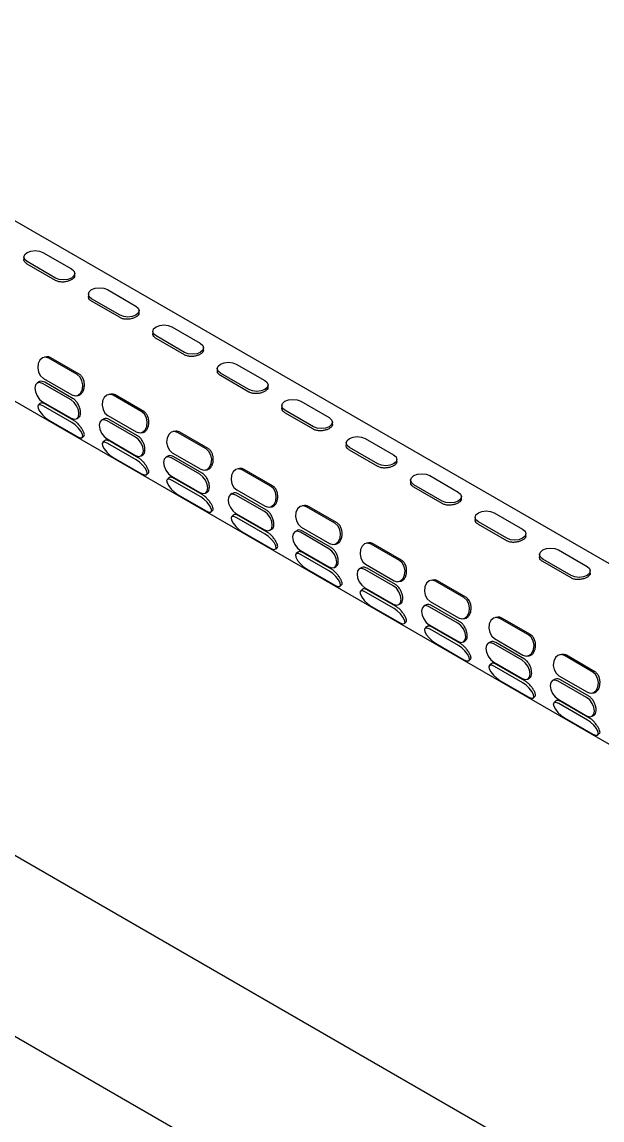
# Model space of a CAD drawing. Extents: x 0 to 3125, y 0 to 2290.
# Drawn here: x 1999 to 2128.4, y 1225.1 to 1470.2 of the extents above; entities that cross this region are included whole.
import ezdxf

# ---------------------------------------------------------------- set-up
doc = ezdxf.new("R2010")
doc.units = 0
doc.header["$LTSCALE"] = 10
doc.header["$MEASUREMENT"] = 0
doc.layers.get('0').update_dxf_attribs({"linetype": 'CONTINUOUS'})

msp = doc.modelspace()

# ---------------------------------------------------------------- linework, layer by layer
at = {"color": 7, "linetype": 'Continuous', "lineweight": 25}
for p, q in [((2226.54, 1293.56), (1893.51, 1485.82)), ((1876.06, 1455.6), (2209.1, 1263.34)), ((1999.41, 1417.76), (1999.41, 1417.28)), ((2003.66, 1418.78), (2010.01, 1415.12)), ((2006.48, 1413.08), (2000.14, 1416.75)), ((2006.48, 1412.53), (2000.14, 1416.19)), ((2010.74, 1413.62), (2010.74, 1414.1)), ((2018.05, 1410.48), (2024.39, 1406.81)), ((2013.79, 1409.46), (2013.79, 1408.98)), ((2020.87, 1404.78), (2014.52, 1408.44)), ((2020.87, 1404.23), (2014.52, 1407.89)), ((2025.12, 1405.32), (2025.12, 1405.8)), ((2028.17, 1401.16), (2028.17, 1400.68)), ((2035.25, 1396.48), (2028.9, 1400.14)), ((2032.43, 1402.17), (2038.77, 1398.51)), ((2035.25, 1395.93), (2028.9, 1399.59)), ((2039.5, 1397.01), (2039.5, 1397.49)), ((2004.39, 1395.47), (2003.97, 1395.4)), ((2011.3, 1391.54), (2004.96, 1395.2)), ((2011.75, 1391.61), (2005.41, 1395.27)), ((2042.56, 1392.86), (2042.56, 1392.38)), ((2046.81, 1393.87), (2053.16, 1390.21)), ((2003.75, 1390.68), (2010.09, 1387.02)), ((2049.63, 1388.18), (2043.29, 1391.84)), ((2049.63, 1387.62), (2043.29, 1391.29)), ((2002.76, 1389.88), (2002.34, 1389.64)), ((2009.93, 1385.86), (2003.59, 1389.52)), ((2010.41, 1386.13), (2004.07, 1389.8)), ((2053.89, 1388.71), (2053.89, 1389.19)), ((2003.58, 1385.45), (2009.93, 1381.79)), ((2011.08, 1386.81), (2011.5, 1386.88)), ((2018.77, 1387.16), (2018.35, 1387.1)), ((2025.69, 1383.23), (2019.34, 1386.9)), ((2026.14, 1383.3), (2019.79, 1386.97)), ((2061.19, 1385.57), (2067.54, 1381.91)), ((2002.96, 1385.05), (2002.59, 1384.68)), ((2010.09, 1380.81), (2003.75, 1384.48)), ((2010.54, 1381.26), (2004.2, 1384.93)), ((2056.94, 1384.55), (2056.94, 1384.07)), ((2064.01, 1379.87), (2057.67, 1383.54)), ((2064.01, 1379.32), (2057.67, 1382.98)), ((2004.95, 1381.35), (2011.3, 1377.68)), ((2011.18, 1381.66), (2011.59, 1381.9)), ((2017.14, 1381.58), (2016.72, 1381.34)), ((2024.31, 1377.55), (2017.97, 1381.22)), ((2018.13, 1382.38), (2024.48, 1378.71)), ((2024.79, 1377.83), (2018.45, 1381.49)), ((2068.27, 1380.41), (2068.27, 1380.89)), ((2012.45, 1377.48), (2012.83, 1377.86)), ((2025.47, 1378.51), (2025.88, 1378.58)), ((2033.15, 1378.86), (2032.73, 1378.8)), ((2040.07, 1374.93), (2033.72, 1378.59)), ((2040.52, 1375), (2034.17, 1378.66)), ((2017.35, 1376.75), (2016.97, 1376.37)), ((2017.97, 1377.15), (2024.31, 1373.48)), ((2024.47, 1372.51), (2018.13, 1376.17)), ((2024.92, 1372.96), (2018.58, 1376.62)), ((2071.32, 1376.25), (2071.32, 1375.77)), ((2075.58, 1377.27), (2081.92, 1373.6)), ((2019.33, 1373.04), (2025.68, 1369.38)), ((2025.56, 1373.36), (2025.97, 1373.6)), ((2031.52, 1373.28), (2031.11, 1373.04)), ((2032.51, 1374.07), (2038.86, 1370.41)), ((2039.18, 1369.53), (2032.83, 1373.19)), ((2078.4, 1371.57), (2072.05, 1375.23)), ((2078.4, 1371.02), (2072.05, 1374.68)), ((2038.7, 1369.25), (2032.35, 1372.91)), ((2047.53, 1370.56), (2047.12, 1370.49)), ((2082.65, 1372.1), (2082.65, 1372.58)), ((2026.84, 1369.18), (2027.21, 1369.56)), ((2031.73, 1368.45), (2031.35, 1368.07)), ((2032.35, 1368.84), (2038.69, 1365.18)), ((2039.31, 1364.66), (2032.96, 1368.32)), ((2039.85, 1370.21), (2040.27, 1370.27)), ((2054.45, 1366.63), (2048.1, 1370.29)), ((2054.9, 1366.7), (2048.56, 1370.36)), ((2089.96, 1368.96), (2096.3, 1365.3)), ((2038.86, 1364.21), (2032.51, 1367.87)), ((2046.9, 1365.77), (2053.24, 1362.11)), ((2085.7, 1367.95), (2085.7, 1367.47)), ((2092.78, 1363.27), (2086.43, 1366.93)), ((2092.78, 1362.71), (2086.43, 1366.38)), ((2033.72, 1364.74), (2040.06, 1361.08)), ((2039.94, 1365.06), (2040.36, 1365.3)), ((2045.9, 1364.98), (2045.49, 1364.74)), ((2053.08, 1360.95), (2046.73, 1364.61)), ((2053.56, 1361.22), (2047.21, 1364.89)), ((2097.03, 1363.8), (2097.03, 1364.28)), ((2041.22, 1360.88), (2041.59, 1361.25)), ((2054.23, 1361.9), (2054.65, 1361.97)), ((2061.92, 1362.26), (2061.5, 1362.19)), ((2068.83, 1358.33), (2062.49, 1361.99)), ((2069.28, 1358.4), (2062.94, 1362.06)), ((2104.34, 1360.66), (2110.69, 1357)), ((2046.11, 1360.14), (2045.74, 1359.77)), ((2046.73, 1360.54), (2053.08, 1356.88)), ((2053.24, 1355.91), (2046.89, 1359.57)), ((2053.69, 1356.35), (2047.34, 1360.02)), ((2100.09, 1359.64), (2100.09, 1359.16)), ((2107.16, 1354.96), (2100.82, 1358.63)), ((2048.1, 1356.44), (2054.44, 1352.77)), ((2054.32, 1356.75), (2054.74, 1356.99)), ((2060.29, 1356.67), (2059.87, 1356.43)), ((2067.46, 1352.65), (2061.12, 1356.31)), ((2061.28, 1357.47), (2067.63, 1353.8)), ((2067.94, 1352.92), (2061.6, 1356.59)), ((2107.16, 1354.41), (2100.82, 1358.07)), ((2111.42, 1355.5), (2111.42, 1355.98)), ((2068.61, 1353.6), (2069.03, 1353.67)), ((2076.3, 1353.95), (2075.88, 1353.89)), ((2083.22, 1350.02), (2076.87, 1353.69)), ((2083.67, 1350.09), (2077.32, 1353.76)), ((2055.6, 1352.57), (2055.98, 1352.95)), ((2060.5, 1351.84), (2060.12, 1351.47)), ((2061.11, 1352.24), (2067.46, 1348.57)), ((2067.62, 1347.6), (2061.28, 1351.27)), ((2068.07, 1348.05), (2061.73, 1351.71)), ((2114.47, 1351.34), (2114.47, 1350.86)), ((2118.72, 1352.36), (2125.07, 1348.69)), ((2068.71, 1348.45), (2069.12, 1348.69)), ((2075.66, 1349.16), (2082.01, 1345.5)), ((2121.54, 1346.66), (2115.2, 1350.32)), ((2121.54, 1346.11), (2115.2, 1349.77)), ((2062.48, 1348.13), (2068.83, 1344.47)), ((2074.67, 1348.37), (2074.25, 1348.13)), ((2081.84, 1344.34), (2075.5, 1348.01)), ((2082.32, 1344.62), (2075.98, 1348.28)), ((2125.8, 1347.2), (2125.8, 1347.68)), ((2226.54, 1151.82), (1893.51, 1344.07)), ((2069.98, 1344.27), (2070.36, 1344.65)), ((2074.88, 1343.54), (2074.5, 1343.16)), ((2075.5, 1343.93), (2081.84, 1340.27)), ((2083, 1345.3), (2083.41, 1345.36)), ((2090.68, 1345.65), (2090.26, 1345.58)), ((2097.6, 1341.72), (2091.25, 1345.38)), ((2098.05, 1341.79), (2091.7, 1345.45)), ((2082, 1339.3), (2075.66, 1342.96)), ((2082.45, 1339.75), (2076.11, 1343.41)), ((2076.86, 1339.83), (2083.21, 1336.17)), ((2083.09, 1340.15), (2083.5, 1340.39)), ((2089.05, 1340.07), (2088.64, 1339.83)), ((2096.23, 1336.04), (2089.88, 1339.7)), ((2090.05, 1340.86), (2096.39, 1337.2)), ((2096.71, 1336.32), (2090.36, 1339.98)), ((2084.37, 1335.97), (2084.74, 1336.34)), ((2097.38, 1337), (2097.8, 1337.06)), ((2105.06, 1337.35), (2104.65, 1337.28)), ((2111.98, 1333.42), (2105.64, 1337.08)), ((2112.43, 1333.49), (2106.09, 1337.15)), ((2089.26, 1335.24), (2088.88, 1334.86)), ((2089.88, 1335.63), (2096.23, 1331.97)), ((2096.39, 1331), (2090.04, 1334.66)), ((2096.84, 1331.45), (2090.49, 1335.11)), ((2091.25, 1331.53), (2097.59, 1327.87)), ((2097.47, 1331.84), (2097.89, 1332.08)), ((2103.43, 1331.76), (2103.02, 1331.52)), ((2110.61, 1327.74), (2104.26, 1331.4)), ((2104.43, 1332.56), (2110.77, 1328.9)), ((2111.09, 1328.01), (2104.74, 1331.68)), ((2119.45, 1329.04), (2119.03, 1328.98)), ((2126.81, 1325.18), (2120.47, 1328.85)), ((2098.75, 1327.67), (2099.13, 1328.04)), ((2103.64, 1326.93), (2103.27, 1326.56)), ((2104.26, 1327.33), (2110.61, 1323.67)), ((2110.77, 1322.69), (2104.42, 1326.36)), ((2111.22, 1323.14), (2104.87, 1326.81)), ((2111.76, 1328.69), (2112.18, 1328.76)), ((2126.36, 1325.11), (2120.02, 1328.78)), ((2118.81, 1324.26), (2125.16, 1320.59)), ((2105.63, 1323.23), (2111.97, 1319.56)), ((2111.85, 1323.54), (2112.27, 1323.78)), ((2117.82, 1323.46), (2117.4, 1323.22)), ((2124.99, 1319.43), (2118.65, 1323.1)), ((2125.47, 1319.71), (2119.13, 1323.37)), ((2113.13, 1319.36), (2113.51, 1319.74)), ((2118.65, 1319.03), (2124.99, 1315.36)), ((2126.14, 1320.39), (2126.56, 1320.46)), ((2118.03, 1318.63), (2117.65, 1318.25)), ((2125.15, 1314.39), (2118.81, 1318.05)), ((2125.6, 1314.84), (2119.26, 1318.5)), ((2120.01, 1314.92), (2126.36, 1311.26)), ((2126.24, 1315.24), (2126.65, 1315.48)), ((1876.06, 1313.85), (2209.1, 1121.6)), ((2127.51, 1311.06), (2127.89, 1311.44))]:
    msp.add_line(p, q, dxfattribs=at)
at = {"color": 7, "linetype": 'Continuous', "lineweight": 25, "flags": 128}
for points in [[(2000.14, 1416.75), (1999.6, 1417.21), (1999.41, 1417.76), (1999.6, 1418.31), (2000.14, 1418.78), (2000.95, 1419.09), (2001.9, 1419.2), (2002.85, 1419.09), (2003.66, 1418.78)], [(2010.01, 1415.12), (2010.55, 1414.65), (2010.74, 1414.1), (2010.55, 1413.55), (2010.01, 1413.08), (2009.2, 1412.77), (2008.25, 1412.66), (2007.29, 1412.77), (2006.48, 1413.08)], [(2014.52, 1408.44), (2013.98, 1408.91), (2013.79, 1409.46), (2013.98, 1410.01), (2014.52, 1410.48), (2015.33, 1410.79), (2016.28, 1410.9), (2017.24, 1410.79), (2018.05, 1410.48)], [(2024.39, 1406.81), (2024.93, 1406.35), (2025.12, 1405.8), (2024.93, 1405.25), (2024.39, 1404.78), (2023.58, 1404.47), (2022.63, 1404.36), (2021.67, 1404.47), (2020.87, 1404.78)], [(2028.9, 1400.14), (2028.36, 1400.61), (2028.17, 1401.16), (2028.36, 1401.71), (2028.9, 1402.18), (2029.71, 1402.49), (2030.67, 1402.6), (2031.62, 1402.49), (2032.43, 1402.17)], [(2038.77, 1398.51), (2039.31, 1398.04), (2039.5, 1397.49), (2039.31, 1396.94), (2038.77, 1396.48), (2037.97, 1396.17), (2037.01, 1396.06), (2036.06, 1396.17), (2035.25, 1396.48)], [(2004.96, 1395.2), (2004.24, 1395.42), (2003.53, 1395.26), (2002.96, 1394.74), (2002.59, 1393.96), (2002.49, 1393.01), (2002.68, 1392.06), (2003.12, 1391.24), (2003.75, 1390.68)], [(2043.29, 1391.84), (2042.75, 1392.31), (2042.56, 1392.86), (2042.75, 1393.41), (2043.29, 1393.87), (2044.09, 1394.18), (2045.05, 1394.29), (2046, 1394.18), (2046.81, 1393.87)], [(2010.09, 1387.02), (2010.82, 1386.8), (2011.52, 1386.96), (2012.1, 1387.47), (2012.46, 1388.26), (2012.56, 1389.2), (2012.37, 1390.16), (2011.93, 1390.98), (2011.3, 1391.54)], [(2053.16, 1390.21), (2053.7, 1389.74), (2053.89, 1389.19), (2053.7, 1388.64), (2053.16, 1388.17), (2052.35, 1387.86), (2051.39, 1387.75), (2050.44, 1387.86), (2049.63, 1388.18)], [(2003.59, 1389.52), (2002.91, 1389.75), (2002.34, 1389.64), (2001.96, 1389.2), (2001.82, 1388.5), (2001.96, 1387.65), (2002.34, 1386.76), (2002.91, 1385.99), (2003.58, 1385.45)], [(2009.93, 1381.79), (2010.6, 1381.55), (2011.18, 1381.66), (2011.56, 1382.1), (2011.69, 1382.8), (2011.56, 1383.66), (2011.18, 1384.54), (2010.61, 1385.31), (2009.93, 1385.86)], [(2019.34, 1386.9), (2018.62, 1387.11), (2017.92, 1386.95), (2017.34, 1386.44), (2016.97, 1385.65), (2016.88, 1384.71), (2017.06, 1383.76), (2017.5, 1382.94), (2018.13, 1382.38)], [(2057.67, 1383.54), (2057.13, 1384), (2056.94, 1384.55), (2057.13, 1385.1), (2057.67, 1385.57), (2058.48, 1385.88), (2059.43, 1385.99), (2060.39, 1385.88), (2061.19, 1385.57)], [(2003.75, 1384.48), (2003.12, 1384.75), (2002.68, 1384.74), (2002.49, 1384.45), (2002.59, 1383.93), (2002.95, 1383.25), (2003.53, 1382.52), (2004.23, 1381.86), (2004.95, 1381.35)], [(2024.48, 1378.71), (2025.2, 1378.5), (2025.9, 1378.66), (2026.48, 1379.17), (2026.84, 1379.96), (2026.94, 1380.9), (2026.75, 1381.85), (2026.31, 1382.67), (2025.69, 1383.23)], [(2011.3, 1377.68), (2011.92, 1377.41), (2012.37, 1377.42), (2012.55, 1377.71), (2012.46, 1378.23), (2012.09, 1378.91), (2011.51, 1379.64), (2010.81, 1380.31), (2010.09, 1380.81)], [(2017.97, 1381.22), (2017.29, 1381.45), (2016.72, 1381.34), (2016.34, 1380.9), (2016.21, 1380.2), (2016.34, 1379.34), (2016.72, 1378.46), (2017.29, 1377.69), (2017.97, 1377.15)], [(2067.54, 1381.91), (2068.08, 1381.44), (2068.27, 1380.89), (2068.08, 1380.34), (2067.54, 1379.87), (2066.73, 1379.56), (2065.78, 1379.45), (2064.82, 1379.56), (2064.01, 1379.87)], [(2033.72, 1378.59), (2033, 1378.81), (2032.3, 1378.65), (2031.72, 1378.14), (2031.36, 1377.35), (2031.26, 1376.41), (2031.45, 1375.45), (2031.89, 1374.63), (2032.51, 1374.07)], [(2018.13, 1376.17), (2017.5, 1376.45), (2017.06, 1376.44), (2016.87, 1376.15), (2016.97, 1375.63), (2017.33, 1374.95), (2017.91, 1374.22), (2018.61, 1373.55), (2019.33, 1373.04)], [(2024.31, 1373.48), (2024.99, 1373.25), (2025.56, 1373.36), (2025.94, 1373.8), (2026.08, 1374.5), (2025.94, 1375.36), (2025.56, 1376.24), (2024.99, 1377.01), (2024.31, 1377.55)], [(2072.05, 1375.23), (2071.51, 1375.7), (2071.32, 1376.25), (2071.51, 1376.8), (2072.05, 1377.27), (2072.86, 1377.58), (2073.81, 1377.69), (2074.77, 1377.58), (2075.58, 1377.27)], [(2032.35, 1372.91), (2031.68, 1373.15), (2031.11, 1373.04), (2030.72, 1372.6), (2030.59, 1371.9), (2030.72, 1371.04), (2031.1, 1370.16), (2031.68, 1369.39), (2032.35, 1368.84)], [(2038.86, 1370.41), (2039.58, 1370.19), (2040.28, 1370.35), (2040.86, 1370.87), (2041.23, 1371.65), (2041.32, 1372.6), (2041.14, 1373.55), (2040.7, 1374.37), (2040.07, 1374.93)], [(2081.92, 1373.6), (2082.46, 1373.14), (2082.65, 1372.59), (2082.46, 1372.03), (2081.92, 1371.57), (2081.11, 1371.26), (2080.16, 1371.15), (2079.21, 1371.26), (2078.4, 1371.57)], [(2025.68, 1369.38), (2026.31, 1369.11), (2026.75, 1369.12), (2026.93, 1369.41), (2026.84, 1369.93), (2026.47, 1370.61), (2025.9, 1371.33), (2025.19, 1372), (2024.47, 1372.51)], [(2048.1, 1370.29), (2047.38, 1370.51), (2046.68, 1370.35), (2046.1, 1369.84), (2045.74, 1369.05), (2045.64, 1368.11), (2045.83, 1367.15), (2046.27, 1366.33), (2046.9, 1365.77)], [(2032.51, 1367.87), (2031.88, 1368.14), (2031.44, 1368.13), (2031.25, 1367.85), (2031.35, 1367.32), (2031.72, 1366.65), (2032.29, 1365.92), (2032.99, 1365.25), (2033.72, 1364.74)], [(2038.69, 1365.18), (2039.37, 1364.95), (2039.94, 1365.06), (2040.32, 1365.5), (2040.46, 1366.2), (2040.32, 1367.05), (2039.94, 1367.94), (2039.37, 1368.71), (2038.7, 1369.25)], [(2086.43, 1366.93), (2085.89, 1367.4), (2085.7, 1367.95), (2085.89, 1368.5), (2086.43, 1368.96), (2087.24, 1369.28), (2088.2, 1369.38), (2089.15, 1369.27), (2089.96, 1368.96)], [(2053.24, 1362.11), (2053.96, 1361.89), (2054.67, 1362.05), (2055.24, 1362.56), (2055.61, 1363.35), (2055.71, 1364.29), (2055.52, 1365.25), (2055.08, 1366.07), (2054.45, 1366.63)], [(2040.06, 1361.08), (2040.69, 1360.81), (2041.13, 1360.82), (2041.32, 1361.1), (2041.22, 1361.63), (2040.86, 1362.3), (2040.28, 1363.03), (2039.58, 1363.7), (2038.86, 1364.21)], [(2046.73, 1364.61), (2046.06, 1364.85), (2045.49, 1364.73), (2045.11, 1364.29), (2044.97, 1363.59), (2045.1, 1362.74), (2045.49, 1361.86), (2046.06, 1361.08), (2046.73, 1360.54)], [(2096.3, 1365.3), (2096.84, 1364.83), (2097.03, 1364.28), (2096.84, 1363.73), (2096.3, 1363.27), (2095.5, 1362.95), (2094.54, 1362.85), (2093.59, 1362.95), (2092.78, 1363.27)], [(2053.08, 1356.88), (2053.75, 1356.64), (2054.32, 1356.75), (2054.71, 1357.19), (2054.84, 1357.9), (2054.71, 1358.75), (2054.33, 1359.63), (2053.75, 1360.4), (2053.08, 1360.95)], [(2062.49, 1361.99), (2061.77, 1362.21), (2061.06, 1362.05), (2060.49, 1361.53), (2060.12, 1360.75), (2060.02, 1359.8), (2060.21, 1358.85), (2060.65, 1358.03), (2061.28, 1357.47)], [(2100.82, 1358.63), (2100.28, 1359.09), (2100.09, 1359.64), (2100.28, 1360.19), (2100.82, 1360.66), (2101.63, 1360.97), (2102.58, 1361.08), (2103.53, 1360.97), (2104.34, 1360.66)], [(2046.89, 1359.57), (2046.27, 1359.84), (2045.82, 1359.83), (2045.64, 1359.54), (2045.73, 1359.02), (2046.1, 1358.34), (2046.68, 1357.62), (2047.38, 1356.95), (2048.1, 1356.44)], [(2067.63, 1353.8), (2068.35, 1353.59), (2069.05, 1353.75), (2069.63, 1354.26), (2069.99, 1355.05), (2070.09, 1355.99), (2069.9, 1356.94), (2069.46, 1357.76), (2068.83, 1358.33)], [(2054.44, 1352.77), (2055.07, 1352.5), (2055.51, 1352.51), (2055.7, 1352.8), (2055.6, 1353.32), (2055.24, 1354), (2054.66, 1354.73), (2053.96, 1355.4), (2053.24, 1355.91)], [(2061.12, 1356.31), (2060.44, 1356.54), (2059.87, 1356.43), (2059.49, 1355.99), (2059.35, 1355.29), (2059.49, 1354.43), (2059.87, 1353.55), (2060.44, 1352.78), (2061.11, 1352.24)], [(2110.69, 1357), (2111.23, 1356.53), (2111.42, 1355.98), (2111.23, 1355.43), (2110.69, 1354.96), (2109.88, 1354.65), (2108.92, 1354.54), (2107.97, 1354.65), (2107.16, 1354.96)], [(2076.87, 1353.69), (2076.15, 1353.9), (2075.45, 1353.74), (2074.87, 1353.23), (2074.5, 1352.44), (2074.41, 1351.5), (2074.59, 1350.55), (2075.03, 1349.73), (2075.66, 1349.16)], [(2061.28, 1351.27), (2060.65, 1351.54), (2060.21, 1351.53), (2060.02, 1351.24), (2060.12, 1350.72), (2060.48, 1350.04), (2061.06, 1349.31), (2061.76, 1348.64), (2062.48, 1348.13)], [(2067.46, 1348.57), (2068.13, 1348.34), (2068.71, 1348.45), (2069.09, 1348.89), (2069.22, 1349.59), (2069.09, 1350.45), (2068.71, 1351.33), (2068.14, 1352.1), (2067.46, 1352.65)], [(2115.2, 1350.32), (2114.66, 1350.79), (2114.47, 1351.34), (2114.66, 1351.89), (2115.2, 1352.36), (2116.01, 1352.67), (2116.96, 1352.78), (2117.92, 1352.67), (2118.72, 1352.36)], [(2082.01, 1345.5), (2082.73, 1345.28), (2083.43, 1345.44), (2084.01, 1345.96), (2084.37, 1346.74), (2084.47, 1347.69), (2084.28, 1348.64), (2083.84, 1349.46), (2083.22, 1350.02)], [(2125.07, 1348.69), (2125.61, 1348.23), (2125.8, 1347.68), (2125.61, 1347.13), (2125.07, 1346.66), (2124.26, 1346.35), (2123.31, 1346.24), (2122.35, 1346.35), (2121.54, 1346.66)], [(2068.83, 1344.47), (2069.45, 1344.2), (2069.9, 1344.21), (2070.08, 1344.5), (2069.99, 1345.02), (2069.62, 1345.7), (2069.04, 1346.43), (2068.34, 1347.09), (2067.62, 1347.6)], [(2075.5, 1348.01), (2074.82, 1348.24), (2074.25, 1348.13), (2073.87, 1347.69), (2073.74, 1346.99), (2073.87, 1346.13), (2074.25, 1345.25), (2074.82, 1344.48), (2075.5, 1343.93)], [(2081.84, 1340.27), (2082.52, 1340.04), (2083.09, 1340.15), (2083.47, 1340.59), (2083.61, 1341.29), (2083.47, 1342.15), (2083.09, 1343.03), (2082.52, 1343.8), (2081.84, 1344.34)], [(2091.25, 1345.38), (2090.53, 1345.6), (2089.83, 1345.44), (2089.25, 1344.93), (2088.89, 1344.14), (2088.79, 1343.2), (2088.98, 1342.24), (2089.42, 1341.42), (2090.05, 1340.86)], [(2075.66, 1342.96), (2075.03, 1343.23), (2074.59, 1343.22), (2074.4, 1342.94), (2074.5, 1342.42), (2074.86, 1341.74), (2075.44, 1341.01), (2076.14, 1340.34), (2076.86, 1339.83)], [(2096.39, 1337.2), (2097.11, 1336.98), (2097.81, 1337.14), (2098.39, 1337.65), (2098.76, 1338.44), (2098.85, 1339.38), (2098.67, 1340.34), (2098.23, 1341.16), (2097.6, 1341.72)], [(2083.21, 1336.17), (2083.84, 1335.9), (2084.28, 1335.91), (2084.47, 1336.2), (2084.37, 1336.72), (2084, 1337.39), (2083.43, 1338.12), (2082.72, 1338.79), (2082, 1339.3)], [(2089.88, 1339.7), (2089.21, 1339.94), (2088.64, 1339.83), (2088.25, 1339.39), (2088.12, 1338.68), (2088.25, 1337.83), (2088.63, 1336.95), (2089.21, 1336.18), (2089.88, 1335.63)], [(2105.64, 1337.08), (2104.91, 1337.3), (2104.21, 1337.14), (2103.63, 1336.62), (2103.27, 1335.84), (2103.17, 1334.89), (2103.36, 1333.94), (2103.8, 1333.12), (2104.43, 1332.56)], [(2090.04, 1334.66), (2089.41, 1334.93), (2088.97, 1334.92), (2088.79, 1334.63), (2088.88, 1334.11), (2089.25, 1333.44), (2089.82, 1332.71), (2090.53, 1332.04), (2091.25, 1331.53)], [(2096.23, 1331.97), (2096.9, 1331.73), (2097.47, 1331.84), (2097.85, 1332.28), (2097.99, 1332.99), (2097.86, 1333.84), (2097.47, 1334.72), (2096.9, 1335.5), (2096.23, 1336.04)], [(2104.26, 1331.4), (2103.59, 1331.63), (2103.02, 1331.52), (2102.64, 1331.08), (2102.5, 1330.38), (2102.63, 1329.53), (2103.02, 1328.64), (2103.59, 1327.87), (2104.26, 1327.33)], [(2110.77, 1328.9), (2111.49, 1328.68), (2112.2, 1328.84), (2112.77, 1329.35), (2113.14, 1330.14), (2113.24, 1331.08), (2113.05, 1332.04), (2112.61, 1332.86), (2111.98, 1333.42)], [(2097.59, 1327.87), (2098.22, 1327.6), (2098.66, 1327.61), (2098.85, 1327.89), (2098.75, 1328.41), (2098.39, 1329.09), (2097.81, 1329.82), (2097.11, 1330.49), (2096.39, 1331)], [(2120.02, 1328.78), (2119.3, 1328.99), (2118.59, 1328.83), (2118.02, 1328.32), (2117.65, 1327.53), (2117.55, 1326.59), (2117.74, 1325.64), (2118.18, 1324.82), (2118.81, 1324.26)], [(2104.42, 1326.36), (2103.8, 1326.63), (2103.35, 1326.62), (2103.17, 1326.33), (2103.26, 1325.81), (2103.63, 1325.13), (2104.21, 1324.4), (2104.91, 1323.73), (2105.63, 1323.23)], [(2110.61, 1323.67), (2111.28, 1323.43), (2111.85, 1323.54), (2112.24, 1323.98), (2112.37, 1324.68), (2112.24, 1325.54), (2111.86, 1326.42), (2111.28, 1327.19), (2110.61, 1327.74)], [(2125.16, 1320.59), (2125.88, 1320.38), (2126.58, 1320.54), (2127.16, 1321.05), (2127.52, 1321.84), (2127.62, 1322.78), (2127.43, 1323.73), (2126.99, 1324.55), (2126.36, 1325.11)], [(2111.97, 1319.56), (2112.6, 1319.29), (2113.04, 1319.3), (2113.23, 1319.59), (2113.13, 1320.11), (2112.77, 1320.79), (2112.19, 1321.52), (2111.49, 1322.19), (2110.77, 1322.69)], [(2118.65, 1323.1), (2117.97, 1323.33), (2117.4, 1323.22), (2117.02, 1322.78), (2116.88, 1322.08), (2117.02, 1321.22), (2117.4, 1320.34), (2117.97, 1319.57), (2118.65, 1319.03)], [(2124.99, 1315.36), (2125.67, 1315.13), (2126.24, 1315.24), (2126.62, 1315.68), (2126.75, 1316.38), (2126.62, 1317.24), (2126.24, 1318.12), (2125.67, 1318.89), (2124.99, 1319.43)], [(2118.81, 1318.05), (2118.18, 1318.32), (2117.74, 1318.32), (2117.55, 1318.03), (2117.65, 1317.51), (2118.01, 1316.83), (2118.59, 1316.1), (2119.29, 1315.43), (2120.01, 1314.92)], [(2126.36, 1311.26), (2126.98, 1310.99), (2127.43, 1311), (2127.61, 1311.29), (2127.52, 1311.81), (2127.15, 1312.48), (2126.57, 1313.21), (2125.87, 1313.88), (2125.15, 1314.39)]]:
    msp.add_lwpolyline(points, dxfattribs=at)
at = {"color": 7, "linetype": 'Continuous', "lineweight": 25}
for points, knots in [([(2000.14, 1416.19), (1999.96, 1416.32), (1999.62, 1416.58), (1999.4, 1416.99), (1999.43, 1417.22), (1999.44, 1417.28)], [0, 0, 0, 0, 0.426508, 0.85291, 1, 1, 1, 1]), ([(2010.71, 1413.62), (2010.71, 1413.52), (2010.71, 1413.28), (2010.39, 1412.91), (2009.83, 1412.55), (2009.09, 1412.29), (2008.26, 1412.16), (2007.42, 1412.19), (2006.83, 1412.35), (2006.55, 1412.49), (2006.48, 1412.53)], [0, 0, 0, 0, 0.094014, 0.237666, 0.380331, 0.521967, 0.664103, 0.807503, 0.950984, 1, 1, 1, 1]), ([(2014.52, 1407.89), (2014.35, 1408.02), (2014, 1408.28), (2013.78, 1408.68), (2013.81, 1408.92), (2013.82, 1408.98)], [0, 0, 0, 0, 0.426508, 0.85291, 1, 1, 1, 1]), ([(2025.09, 1405.32), (2025.09, 1405.22), (2025.09, 1404.98), (2024.78, 1404.61), (2024.22, 1404.25), (2023.47, 1403.99), (2022.64, 1403.85), (2021.8, 1403.88), (2021.21, 1404.04), (2020.94, 1404.19), (2020.87, 1404.23)], [0, 0, 0, 0, 0.094014, 0.237666, 0.380331, 0.521967, 0.664103, 0.807503, 0.950984, 1, 1, 1, 1]), ([(2028.9, 1399.59), (2028.73, 1399.72), (2028.38, 1399.97), (2028.16, 1400.38), (2028.2, 1400.62), (2028.2, 1400.68)], [0, 0, 0, 0, 0.426508, 0.85291, 1, 1, 1, 1]), ([(2005.41, 1395.27), (2005.2, 1395.37), (2004.87, 1395.53), (2004.52, 1395.46), (2004.39, 1395.43)], [0, 0, 0, 0, 0.622729, 1, 1, 1, 1]), ([(2039.47, 1397.01), (2039.47, 1396.92), (2039.47, 1396.68), (2039.16, 1396.31), (2038.6, 1395.95), (2037.86, 1395.68), (2037.02, 1395.55), (2036.18, 1395.58), (2035.59, 1395.74), (2035.32, 1395.89), (2035.25, 1395.93)], [0, 0, 0, 0, 0.094014, 0.237666, 0.380331, 0.521967, 0.664103, 0.807503, 0.950984, 1, 1, 1, 1]), ([(2011.5, 1386.91), (2011.57, 1386.92), (2011.85, 1386.93), (2012.25, 1387.24), (2012.64, 1387.8), (2012.88, 1388.55), (2012.93, 1389.39), (2012.8, 1390.22), (2012.47, 1390.96), (2012.08, 1391.4), (2011.82, 1391.57), (2011.75, 1391.61)], [0, 0, 0, 0, 0.0506773, 0.1801235, 0.3101219, 0.4392275, 0.5674013, 0.6960282, 0.8257991, 0.9556427, 1, 1, 1, 1]), ([(2043.29, 1391.29), (2043.11, 1391.41), (2042.76, 1391.67), (2042.55, 1392.08), (2042.58, 1392.31), (2042.59, 1392.37)], [0, 0, 0, 0, 0.426508, 0.85291, 1, 1, 1, 1]), ([(2004.07, 1389.8), (2003.87, 1389.88), (2003.47, 1390.06), (2003.01, 1390.04), (2002.82, 1389.89), (2002.77, 1389.86)], [0, 0, 0, 0, 0.426881, 0.853656, 1, 1, 1, 1]), ([(2053.85, 1388.71), (2053.86, 1388.62), (2053.86, 1388.37), (2053.54, 1388), (2052.98, 1387.64), (2052.24, 1387.38), (2051.41, 1387.25), (2050.57, 1387.28), (2049.98, 1387.44), (2049.7, 1387.58), (2049.63, 1387.62)], [0, 0, 0, 0, 0.094014, 0.237666, 0.380331, 0.521967, 0.664103, 0.807503, 0.950984, 1, 1, 1, 1]), ([(2004.2, 1384.93), (2004, 1385.02), (2003.62, 1385.2), (2003.19, 1385.22), (2003.04, 1385.09), (2002.99, 1385.03)], [0, 0, 0, 0, 0.368765, 0.737438, 1, 1, 1, 1]), ([(2011.58, 1381.93), (2011.66, 1381.98), (2011.87, 1382.1), (2012.03, 1382.56), (2012.07, 1383.22), (2011.92, 1384), (2011.62, 1384.78), (2011.18, 1385.49), (2010.74, 1385.93), (2010.48, 1386.09), (2010.41, 1386.13)], [0, 0, 0, 0, 0.094278, 0.237888, 0.380511, 0.522106, 0.664201, 0.807559, 0.950998, 1, 1, 1, 1]), ([(2019.79, 1386.97), (2019.58, 1387.07), (2019.25, 1387.22), (2018.9, 1387.16), (2018.77, 1387.13)], [0, 0, 0, 0, 0.622729, 1, 1, 1, 1]), ([(2025.88, 1378.61), (2025.96, 1378.61), (2026.23, 1378.63), (2026.63, 1378.93), (2027.03, 1379.49), (2027.26, 1380.25), (2027.32, 1381.09), (2027.18, 1381.92), (2026.85, 1382.66), (2026.46, 1383.1), (2026.2, 1383.26), (2026.14, 1383.3)], [0, 0, 0, 0, 0.050677, 0.180123, 0.310122, 0.439227, 0.567401, 0.696028, 0.825799, 0.955643, 1, 1, 1, 1]), ([(2057.67, 1382.98), (2057.49, 1383.11), (2057.15, 1383.37), (2056.93, 1383.78), (2056.96, 1384.01), (2056.97, 1384.07)], [0, 0, 0, 0, 0.426508, 0.85291, 1, 1, 1, 1]), ([(2012.81, 1377.88), (2012.83, 1377.89), (2012.93, 1377.93), (2012.91, 1378.22), (2012.74, 1378.72), (2012.4, 1379.35), (2011.93, 1380.02), (2011.36, 1380.66), (2010.88, 1381.06), (2010.61, 1381.22), (2010.54, 1381.26)], [0, 0, 0, 0, 0.044125, 0.195687, 0.346208, 0.495643, 0.645606, 0.796903, 0.948285, 1, 1, 1, 1]), ([(2018.45, 1381.49), (2018.25, 1381.58), (2017.85, 1381.75), (2017.39, 1381.74), (2017.2, 1381.59), (2017.16, 1381.55)], [0, 0, 0, 0, 0.426881, 0.853656, 1, 1, 1, 1]), ([(2068.24, 1380.41), (2068.24, 1380.31), (2068.24, 1380.07), (2067.92, 1379.7), (2067.37, 1379.34), (2066.62, 1379.08), (2065.79, 1378.94), (2064.95, 1378.98), (2064.36, 1379.14), (2064.08, 1379.28), (2064.01, 1379.32)], [0, 0, 0, 0, 0.094014, 0.237666, 0.380331, 0.521967, 0.664103, 0.807503, 0.950984, 1, 1, 1, 1]), ([(2025.96, 1373.63), (2026.04, 1373.67), (2026.25, 1373.79), (2026.41, 1374.25), (2026.45, 1374.92), (2026.31, 1375.69), (2026, 1376.48), (2025.56, 1377.19), (2025.12, 1377.62), (2024.86, 1377.79), (2024.79, 1377.83)], [0, 0, 0, 0, 0.094278, 0.237888, 0.380511, 0.522106, 0.664201, 0.807559, 0.950998, 1, 1, 1, 1]), ([(2034.17, 1378.66), (2033.97, 1378.76), (2033.63, 1378.92), (2033.29, 1378.85), (2033.16, 1378.83)], [0, 0, 0, 0, 0.622729, 1, 1, 1, 1]), ([(2018.58, 1376.62), (2018.39, 1376.72), (2018, 1376.9), (2017.57, 1376.92), (2017.43, 1376.78), (2017.37, 1376.73)], [0, 0, 0, 0, 0.368765, 0.737438, 1, 1, 1, 1]), ([(2072.05, 1374.68), (2071.88, 1374.81), (2071.53, 1375.06), (2071.31, 1375.47), (2071.34, 1375.71), (2071.35, 1375.77)], [0, 0, 0, 0, 0.426508, 0.85291, 1, 1, 1, 1]), ([(2027.19, 1369.58), (2027.21, 1369.59), (2027.31, 1369.63), (2027.29, 1369.92), (2027.12, 1370.42), (2026.78, 1371.05), (2026.31, 1371.72), (2025.74, 1372.35), (2025.26, 1372.76), (2024.99, 1372.92), (2024.92, 1372.96)], [0, 0, 0, 0, 0.044125, 0.195687, 0.346208, 0.495643, 0.645606, 0.796903, 0.948285, 1, 1, 1, 1]), ([(2032.83, 1373.19), (2032.63, 1373.28), (2032.24, 1373.45), (2031.77, 1373.44), (2031.59, 1373.29), (2031.54, 1373.25)], [0, 0, 0, 0, 0.426881, 0.853656, 1, 1, 1, 1]), ([(2040.26, 1370.31), (2040.34, 1370.31), (2040.61, 1370.32), (2041.01, 1370.63), (2041.41, 1371.19), (2041.64, 1371.95), (2041.7, 1372.78), (2041.56, 1373.62), (2041.23, 1374.35), (2040.85, 1374.79), (2040.58, 1374.96), (2040.52, 1375)], [0, 0, 0, 0, 0.050677, 0.180123, 0.310122, 0.439227, 0.567401, 0.696028, 0.825799, 0.955643, 1, 1, 1, 1]), ([(2048.56, 1370.36), (2048.35, 1370.46), (2048.02, 1370.62), (2047.67, 1370.55), (2047.54, 1370.53)], [0, 0, 0, 0, 0.622729, 1, 1, 1, 1]), ([(2082.62, 1372.11), (2082.62, 1372.01), (2082.62, 1371.77), (2082.31, 1371.4), (2081.75, 1371.04), (2081.01, 1370.77), (2080.17, 1370.64), (2079.33, 1370.67), (2078.74, 1370.83), (2078.47, 1370.98), (2078.4, 1371.02)], [0, 0, 0, 0, 0.094014, 0.237666, 0.380331, 0.521967, 0.664103, 0.807503, 0.950984, 1, 1, 1, 1]), ([(2032.96, 1368.32), (2032.77, 1368.41), (2032.39, 1368.6), (2031.95, 1368.62), (2031.81, 1368.48), (2031.75, 1368.43)], [0, 0, 0, 0, 0.368765, 0.737438, 1, 1, 1, 1]), ([(2040.34, 1365.32), (2040.42, 1365.37), (2040.63, 1365.49), (2040.8, 1365.95), (2040.83, 1366.61), (2040.69, 1367.39), (2040.39, 1368.18), (2039.94, 1368.89), (2039.51, 1369.32), (2039.24, 1369.49), (2039.18, 1369.53)], [0, 0, 0, 0, 0.094278, 0.237888, 0.380511, 0.522106, 0.664201, 0.807559, 0.950998, 1, 1, 1, 1]), ([(2054.64, 1362), (2054.72, 1362.01), (2054.99, 1362.02), (2055.4, 1362.33), (2055.79, 1362.89), (2056.03, 1363.64), (2056.08, 1364.48), (2055.95, 1365.31), (2055.62, 1366.05), (2055.23, 1366.49), (2054.97, 1366.66), (2054.9, 1366.7)], [0, 0, 0, 0, 0.050677, 0.180123, 0.310122, 0.439227, 0.567401, 0.696028, 0.825799, 0.955643, 1, 1, 1, 1]), ([(2086.43, 1366.38), (2086.26, 1366.5), (2085.91, 1366.76), (2085.69, 1367.17), (2085.73, 1367.41), (2085.74, 1367.47)], [0, 0, 0, 0, 0.426508, 0.85291, 1, 1, 1, 1]), ([(2041.57, 1361.27), (2041.6, 1361.28), (2041.69, 1361.33), (2041.67, 1361.62), (2041.51, 1362.11), (2041.16, 1362.75), (2040.69, 1363.42), (2040.13, 1364.05), (2039.64, 1364.45), (2039.38, 1364.62), (2039.31, 1364.66)], [0, 0, 0, 0, 0.044125, 0.195687, 0.346208, 0.495643, 0.645606, 0.796903, 0.948285, 1, 1, 1, 1]), ([(2047.21, 1364.89), (2047.02, 1364.97), (2046.62, 1365.15), (2046.16, 1365.13), (2045.97, 1364.99), (2045.92, 1364.95)], [0, 0, 0, 0, 0.426881, 0.853656, 1, 1, 1, 1]), ([(2097, 1363.8), (2097, 1363.71), (2097.01, 1363.47), (2096.69, 1363.1), (2096.13, 1362.74), (2095.39, 1362.47), (2094.55, 1362.34), (2093.72, 1362.37), (2093.12, 1362.53), (2092.85, 1362.68), (2092.78, 1362.71)], [0, 0, 0, 0, 0.094014, 0.237666, 0.380331, 0.521967, 0.664103, 0.807503, 0.950984, 1, 1, 1, 1]), ([(2054.72, 1357.02), (2054.81, 1357.07), (2055.02, 1357.19), (2055.18, 1357.65), (2055.21, 1358.31), (2055.07, 1359.09), (2054.77, 1359.88), (2054.32, 1360.59), (2053.89, 1361.02), (2053.63, 1361.18), (2053.56, 1361.22)], [0, 0, 0, 0, 0.094278, 0.237888, 0.380511, 0.522106, 0.664201, 0.807559, 0.950998, 1, 1, 1, 1]), ([(2062.94, 1362.06), (2062.73, 1362.16), (2062.4, 1362.31), (2062.05, 1362.25), (2061.92, 1362.22)], [0, 0, 0, 0, 0.622729, 1, 1, 1, 1]), ([(2047.34, 1360.02), (2047.15, 1360.11), (2046.77, 1360.3), (2046.34, 1360.31), (2046.19, 1360.18), (2046.13, 1360.12)], [0, 0, 0, 0, 0.368765, 0.737438, 1, 1, 1, 1]), ([(2069.03, 1353.7), (2069.1, 1353.7), (2069.38, 1353.72), (2069.78, 1354.02), (2070.18, 1354.59), (2070.41, 1355.34), (2070.46, 1356.18), (2070.33, 1357.01), (2070, 1357.75), (2069.61, 1358.19), (2069.35, 1358.35), (2069.28, 1358.4)], [0, 0, 0, 0, 0.050677, 0.180123, 0.310122, 0.439227, 0.567401, 0.696028, 0.825799, 0.955643, 1, 1, 1, 1]), ([(2100.82, 1358.07), (2100.64, 1358.2), (2100.29, 1358.46), (2100.08, 1358.87), (2100.11, 1359.1), (2100.12, 1359.16)], [0, 0, 0, 0, 0.426508, 0.85291, 1, 1, 1, 1]), ([(2055.96, 1352.97), (2055.98, 1352.98), (2056.08, 1353.03), (2056.05, 1353.31), (2055.89, 1353.81), (2055.55, 1354.44), (2055.08, 1355.12), (2054.51, 1355.75), (2054.03, 1356.15), (2053.76, 1356.31), (2053.69, 1356.35)], [0, 0, 0, 0, 0.044125, 0.195687, 0.346208, 0.495643, 0.645606, 0.796903, 0.948285, 1, 1, 1, 1]), ([(2061.6, 1356.59), (2061.4, 1356.67), (2061, 1356.85), (2060.54, 1356.83), (2060.35, 1356.68), (2060.3, 1356.65)], [0, 0, 0, 0, 0.426881, 0.853656, 1, 1, 1, 1]), ([(2077.32, 1353.76), (2077.11, 1353.85), (2076.78, 1354.01), (2076.43, 1353.94), (2076.3, 1353.92)], [0, 0, 0, 0, 0.6227285, 1, 1, 1, 1]), ([(2111.39, 1355.5), (2111.39, 1355.4), (2111.39, 1355.16), (2111.07, 1354.79), (2110.51, 1354.43), (2109.77, 1354.17), (2108.94, 1354.04), (2108.1, 1354.07), (2107.51, 1354.23), (2107.23, 1354.37), (2107.16, 1354.41)], [0, 0, 0, 0, 0.0940142, 0.237666, 0.3803312, 0.5219667, 0.6641029, 0.8075032, 0.950984, 1, 1, 1, 1]), ([(2061.73, 1351.71), (2061.54, 1351.81), (2061.15, 1351.99), (2060.72, 1352.01), (2060.57, 1351.88), (2060.52, 1351.82)], [0, 0, 0, 0, 0.368765, 0.737438, 1, 1, 1, 1]), ([(2069.11, 1348.72), (2069.19, 1348.76), (2069.4, 1348.88), (2069.56, 1349.34), (2069.6, 1350.01), (2069.45, 1350.78), (2069.15, 1351.57), (2068.71, 1352.28), (2068.27, 1352.72), (2068.01, 1352.88), (2067.94, 1352.92)], [0, 0, 0, 0, 0.0942778, 0.2378878, 0.3805114, 0.5221057, 0.6642006, 0.8075592, 0.9509982, 1, 1, 1, 1]), ([(2115.2, 1349.77), (2115.02, 1349.9), (2114.68, 1350.15), (2114.46, 1350.56), (2114.49, 1350.8), (2114.5, 1350.86)], [0, 0, 0, 0, 0.426508, 0.85291, 1, 1, 1, 1]), ([(2075.98, 1348.28), (2075.78, 1348.37), (2075.38, 1348.54), (2074.92, 1348.53), (2074.73, 1348.38), (2074.69, 1348.34)], [0, 0, 0, 0, 0.426881, 0.853656, 1, 1, 1, 1]), ([(2083.41, 1345.4), (2083.49, 1345.4), (2083.76, 1345.41), (2084.16, 1345.72), (2084.56, 1346.28), (2084.79, 1347.04), (2084.85, 1347.87), (2084.71, 1348.71), (2084.38, 1349.44), (2083.99, 1349.89), (2083.73, 1350.05), (2083.67, 1350.09)], [0, 0, 0, 0, 0.050677, 0.180123, 0.310122, 0.439227, 0.567401, 0.696028, 0.825799, 0.955643, 1, 1, 1, 1]), ([(2070.34, 1344.67), (2070.36, 1344.68), (2070.46, 1344.72), (2070.44, 1345.01), (2070.27, 1345.51), (2069.93, 1346.14), (2069.46, 1346.81), (2068.89, 1347.44), (2068.41, 1347.85), (2068.14, 1348.01), (2068.07, 1348.05)], [0, 0, 0, 0, 0.044125, 0.195687, 0.346208, 0.495643, 0.645606, 0.796903, 0.948285, 1, 1, 1, 1]), ([(2125.77, 1347.2), (2125.77, 1347.1), (2125.77, 1346.86), (2125.45, 1346.49), (2124.9, 1346.13), (2124.15, 1345.87), (2123.32, 1345.73), (2122.48, 1345.76), (2121.89, 1345.92), (2121.61, 1346.07), (2121.54, 1346.11)], [0, 0, 0, 0, 0.094014, 0.237666, 0.380331, 0.521967, 0.664103, 0.807503, 0.950984, 1, 1, 1, 1]), ([(2076.11, 1343.41), (2075.92, 1343.5), (2075.53, 1343.69), (2075.1, 1343.71), (2074.96, 1343.57), (2074.9, 1343.52)], [0, 0, 0, 0, 0.368765, 0.737438, 1, 1, 1, 1]), ([(2083.49, 1340.41), (2083.57, 1340.46), (2083.78, 1340.58), (2083.94, 1341.04), (2083.98, 1341.7), (2083.84, 1342.48), (2083.54, 1343.27), (2083.09, 1343.98), (2082.66, 1344.41), (2082.39, 1344.58), (2082.32, 1344.62)], [0, 0, 0, 0, 0.094278, 0.237888, 0.380511, 0.522106, 0.664201, 0.807559, 0.950998, 1, 1, 1, 1]), ([(2091.7, 1345.45), (2091.5, 1345.55), (2091.16, 1345.71), (2090.82, 1345.64), (2090.69, 1345.62)], [0, 0, 0, 0, 0.6227285, 1, 1, 1, 1]), ([(2097.79, 1337.09), (2097.87, 1337.1), (2098.14, 1337.11), (2098.54, 1337.42), (2098.94, 1337.98), (2099.18, 1338.73), (2099.23, 1339.57), (2099.09, 1340.41), (2098.76, 1341.14), (2098.38, 1341.58), (2098.11, 1341.75), (2098.05, 1341.79)], [0, 0, 0, 0, 0.050677, 0.180123, 0.310122, 0.439227, 0.567401, 0.696028, 0.825799, 0.955643, 1, 1, 1, 1]), ([(2084.72, 1336.37), (2084.74, 1336.38), (2084.84, 1336.42), (2084.82, 1336.71), (2084.65, 1337.2), (2084.31, 1337.84), (2083.84, 1338.51), (2083.27, 1339.14), (2082.79, 1339.54), (2082.52, 1339.71), (2082.45, 1339.75)], [0, 0, 0, 0, 0.044125, 0.195687, 0.346208, 0.495643, 0.645606, 0.796903, 0.948285, 1, 1, 1, 1]), ([(2090.36, 1339.98), (2090.16, 1340.07), (2089.77, 1340.24), (2089.3, 1340.22), (2089.12, 1340.08), (2089.07, 1340.04)], [0, 0, 0, 0, 0.426881, 0.853656, 1, 1, 1, 1]), ([(2097.87, 1332.11), (2097.95, 1332.16), (2098.16, 1332.28), (2098.33, 1332.74), (2098.36, 1333.4), (2098.22, 1334.18), (2097.92, 1334.97), (2097.47, 1335.68), (2097.04, 1336.11), (2096.77, 1336.27), (2096.71, 1336.32)], [0, 0, 0, 0, 0.094278, 0.237888, 0.380511, 0.522106, 0.664201, 0.807559, 0.950998, 1, 1, 1, 1]), ([(2106.09, 1337.15), (2105.88, 1337.25), (2105.55, 1337.41), (2105.2, 1337.34), (2105.07, 1337.31)], [0, 0, 0, 0, 0.622729, 1, 1, 1, 1]), ([(2090.49, 1335.11), (2090.3, 1335.2), (2089.92, 1335.39), (2089.48, 1335.4), (2089.34, 1335.27), (2089.28, 1335.21)], [0, 0, 0, 0, 0.368765, 0.737438, 1, 1, 1, 1]), ([(2099.11, 1328.06), (2099.13, 1328.07), (2099.22, 1328.12), (2099.2, 1328.4), (2099.04, 1328.9), (2098.69, 1329.53), (2098.22, 1330.21), (2097.66, 1330.84), (2097.17, 1331.24), (2096.91, 1331.4), (2096.84, 1331.45)], [0, 0, 0, 0, 0.044125, 0.195687, 0.346208, 0.495643, 0.645606, 0.796903, 0.948285, 1, 1, 1, 1]), ([(2104.74, 1331.68), (2104.55, 1331.76), (2104.15, 1331.94), (2103.69, 1331.92), (2103.5, 1331.77), (2103.45, 1331.74)], [0, 0, 0, 0, 0.426881, 0.853656, 1, 1, 1, 1]), ([(2112.17, 1328.79), (2112.25, 1328.8), (2112.53, 1328.81), (2112.93, 1329.12), (2113.32, 1329.68), (2113.56, 1330.43), (2113.61, 1331.27), (2113.48, 1332.1), (2113.15, 1332.84), (2112.76, 1333.28), (2112.5, 1333.44), (2112.43, 1333.49)], [0, 0, 0, 0, 0.050677, 0.180123, 0.310122, 0.439227, 0.567401, 0.696028, 0.825799, 0.955643, 1, 1, 1, 1]), ([(2120.47, 1328.85), (2120.26, 1328.95), (2119.93, 1329.1), (2119.58, 1329.04), (2119.45, 1329.01)], [0, 0, 0, 0, 0.622729, 1, 1, 1, 1]), ([(2104.87, 1326.81), (2104.68, 1326.9), (2104.3, 1327.08), (2103.87, 1327.1), (2103.72, 1326.97), (2103.66, 1326.91)], [0, 0, 0, 0, 0.368765, 0.737438, 1, 1, 1, 1]), ([(2112.25, 1323.81), (2112.34, 1323.86), (2112.55, 1323.98), (2112.71, 1324.44), (2112.74, 1325.1), (2112.6, 1325.87), (2112.3, 1326.66), (2111.85, 1327.37), (2111.42, 1327.81), (2111.16, 1327.97), (2111.09, 1328.01)], [0, 0, 0, 0, 0.094278, 0.237888, 0.380511, 0.522106, 0.664201, 0.807559, 0.950998, 1, 1, 1, 1]), ([(2126.56, 1320.49), (2126.63, 1320.49), (2126.91, 1320.5), (2127.31, 1320.81), (2127.71, 1321.37), (2127.94, 1322.13), (2128, 1322.96), (2127.86, 1323.8), (2127.53, 1324.54), (2127.14, 1324.98), (2126.88, 1325.14), (2126.81, 1325.18)], [0, 0, 0, 0, 0.050677, 0.180123, 0.310122, 0.439227, 0.567401, 0.696028, 0.825799, 0.955643, 1, 1, 1, 1]), ([(2113.49, 1319.76), (2113.51, 1319.77), (2113.61, 1319.81), (2113.58, 1320.1), (2113.42, 1320.6), (2113.08, 1321.23), (2112.61, 1321.9), (2112.04, 1322.54), (2111.56, 1322.94), (2111.29, 1323.1), (2111.22, 1323.14)], [0, 0, 0, 0, 0.044125, 0.195687, 0.346208, 0.495643, 0.645606, 0.796903, 0.948285, 1, 1, 1, 1]), ([(2119.13, 1323.37), (2118.93, 1323.46), (2118.53, 1323.63), (2118.07, 1323.62), (2117.88, 1323.47), (2117.83, 1323.43)], [0, 0, 0, 0, 0.426881, 0.853656, 1, 1, 1, 1]), ([(2126.64, 1315.51), (2126.72, 1315.55), (2126.93, 1315.67), (2127.09, 1316.13), (2127.13, 1316.8), (2126.98, 1317.57), (2126.68, 1318.36), (2126.24, 1319.07), (2125.8, 1319.5), (2125.54, 1319.67), (2125.47, 1319.71)], [0, 0, 0, 0, 0.094278, 0.237888, 0.380511, 0.522106, 0.664201, 0.807559, 0.950998, 1, 1, 1, 1]), ([(2119.26, 1318.5), (2119.07, 1318.6), (2118.68, 1318.78), (2118.25, 1318.8), (2118.11, 1318.66), (2118.05, 1318.61)], [0, 0, 0, 0, 0.368765, 0.737438, 1, 1, 1, 1]), ([(2127.87, 1311.46), (2127.89, 1311.47), (2127.99, 1311.51), (2127.97, 1311.8), (2127.8, 1312.3), (2127.46, 1312.93), (2126.99, 1313.6), (2126.42, 1314.23), (2125.94, 1314.64), (2125.67, 1314.8), (2125.6, 1314.84)], [0, 0, 0, 0, 0.0441247, 0.1956869, 0.3462081, 0.495643, 0.6456062, 0.7969031, 0.9482848, 1, 1, 1, 1])]:
    msp.add_open_spline(points, degree=3, knots=knots, dxfattribs=at)

doc.saveas('drawing.dxf')
